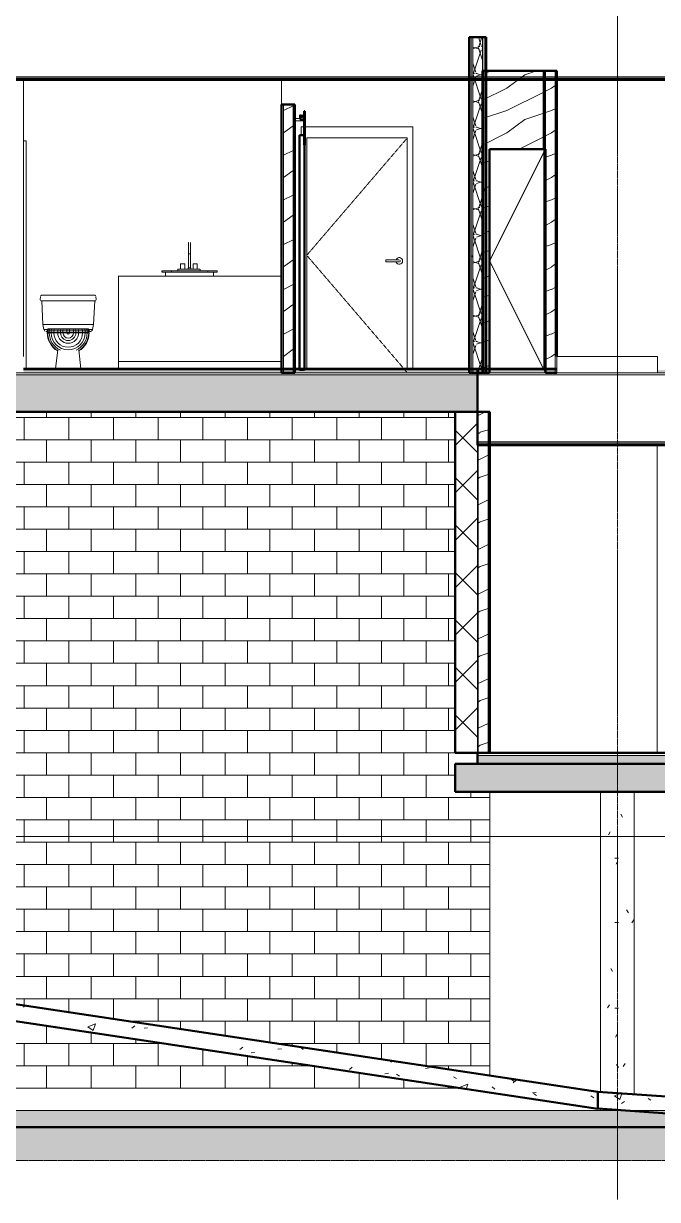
# Model space of a CAD drawing. Header units: inches. Extents: x -4169 to 1833, y -300 to 585.
# Drawn here: x -3366.9 to -3139.9, y -159.8 to 260.9 of the extents above; entities that cross this region are included whole.
import ezdxf

# ---------------------------------------------------------------- set-up
doc = ezdxf.new("R2010")
doc.units = ezdxf.units.IN
doc.header["$MEASUREMENT"] = 0
for name, pattern in [('Aligning Line 1_8_', [0.25, 0.125, -0.125]), ('Dash 1_16_', [0.125, 0.0625, -0.0625]), ('Grid Line 1_2_', [0.875, 0.5, -0.125, 0.125, -0.125])]:
    doc.linetypes.add(name, pattern=pattern)
for name, color, linetype, lineweight in [('0-1', 7, 'Continuous', 5), ('0-4', 7, 'Continuous', 9), ('0-6', 10, 'Continuous', 13), ('A-DOOR-1', 10, 'Continuous', 13), ('A-DOOR-2', 250, 'Continuous', 50), ('A-DOOR-3', 7, 'Continuous', 9), ('A-DOOR-4', 7, 'Dash 1_16_', 9), ('A-DOOR-FRAM-1', 7, 'Continuous', 9), ('A-FLOR-2', 192, 'Continuous', 50), ('A-FLOR-LEVL-1', 51, 'Grid Line 1_2_', 9), ('A-FLOR-MCUT', 51, 'Continuous', 13), ('A-FLOR-PATT-1', 8, 'Continuous', 9), ('A-WALL-1', 250, 'Continuous', 50), ('A-WALL-2', 10, 'Continuous', 13), ('A-WALL-PATT-1', 7, 'Continuous', 9), ('A-WALL-PATT-2', 253, 'Continuous', 9), ('A-WALL-PATT-3', 55, 'Continuous', 9), ('A-WALL-PATT-4', 252, 'Continuous', 9), ('C-BLDG-PADS-1', 253, 'Continuous', 9), ('C-BLDG-PADS-2', 10, 'Continuous', 13), ('C-TOPO', 7, 'Continuous', 9), ('C-TOPO-1', 250, 'Continuous', 50), ('G-ANNO-SYMB', 111, 'Aligning Line 1_8_', 9), ('G-ANNO-SYMB-2', 147, 'Aligning Line 1_8_', 9), ('I-WALL-1', 250, 'Continuous', 50), ('I-WALL-2', 10, 'Continuous', 13), ('P-SANR-FIXT-1', 7, 'Continuous', 9), ('Q-CASE-1', 7, 'Continuous', 9), ('S-COLS', 52, 'Continuous', 9), ('S-GRID-1', 1, 'Grid Line 1_2_', 9)]:
    doc.layers.add(name, color=color, linetype=linetype, lineweight=lineweight)
pattern_1 = [(216.87, (-3763.257, 162.627), (47.980943, 31.987086), [7.997, -71.971]), (206.565, (-3753.661, 157.829), (-15.99371, -15.99413), [17.881, -17.881]), (198.435, (-3753.661, 149.832), (-31.98674, -15.99388), [10.115, -40.461])]
pattern_2 = [(0, (-3769.654, 146.633), (30.72, 7.68), [1.267, -21.773, 1.267, -21.773, -122.88]), (0, (-3769.654, 146.633), (30.72, 7.68), [-46.08, 1.267, -44.813, 1.267, -21.773, -53.76]), (0, (-3769.654, 146.633), (30.72, 7.68), [-115.2, 1.267, -14.093, 1.267, -37.133]), (120, (-3758.134, 150.473), (-22.011075, 22.7643), [1.267, -21.773, 1.267, -21.773, -122.88]), (120, (-3758.134, 150.473), (-22.011075, 22.7643), [-46.08, 1.267, -44.813, 1.267, -21.773, -53.76]), (120, (-3758.134, 150.473), (-22.011075, 22.7643), [-115.2, 1.267, -14.093, 1.267, -37.133]), (240, (-3754.294, 165.833), (-8.708925, -30.4443), [1.267, -21.773, 1.267, -21.773, -122.88]), (240, (-3754.294, 165.833), (-8.708925, -30.4443), [-46.08, 1.267, -44.813, 1.267, -21.773, -53.76]), (240, (-3754.294, 165.833), (-8.708925, -30.4443), [-115.2, 1.267, -14.093, 1.267, -37.133])]
pattern_3 = [(50, (-3769.654, 146.633), (27.5427, -2.40992), [2.88, -31.68]), (355, (-3769.654, 146.633), (-5.32784, 28.88427), [2.304, -25.344]), (100.451, (-3767.36, 146.432), (22.2153, 26.47393), [2.448, -26.924]), (46.184, (-3769.654, 154.313), (40.9819, -6.3564), [4.32, -47.52]), (96.636, (-3766.24, 153.784), (35.89075, 37.4062), [3.671, -40.386]), (351.184, (-3769.654, 154.313), (35.891, 37.4062), [3.456, -38.016]), (21, (-3765.814, 152.393), (22.92104, -15.46073), [2.88, -31.68]), (326, (-3765.814, 152.393), (9.34353, 27.84574), [2.304, -25.344]), (71.451, (-3763.904, 151.105), (32.26477, 12.38442), [2.448, -26.924]), (37.5, (-3769.654, 146.633), (0.466855, 12.782707), [1.267, -23.77, 1.267, -24.461, -25.44]), (37.5, (-3769.654, 146.633), (0.466855, 12.782707), [-50.765, 1.267, -24.173]), (7.5, (-3769.654, 146.633), (10.10159, 15.14509), [1.267, -13.402, 1.267, -23.194, -9.696]), (7.5, (-3769.654, 146.633), (10.10159, 15.14509), [-39.13, 1.267, -8.429]), (327.5, (-3778.217, 146.633), (20.49916, -0.86578), [1.267, -8.333, 1.267, -28.685, -39.744]), (327.5, (-3778.217, 146.633), (20.49916, -0.86578), [-39.552, 1.267, -38.477]), (317.5, (-3782.057, 146.633), (22.39478, 3.84429), [1.267, -11.213, 1.267, -18.624, -28.224]), (317.5, (-3782.057, 146.633), (22.39478, 3.84429), [-32.371, 1.267, -26.957])]

# ---------------------------------------------------------------- blocks, each defined once
blk = doc.blocks.new('CTR - 2nd Phase_rvt-1-BUILDING SECTION - NORTH_SOUTH THRU PARKING RAMP - LOOKING WEST')
at = {"layer": 'A-FLOR-LEVL-1'}
for p, q in [((-4168.71, 136), (-1814.21, 136)), ((-4168.71, 0), (-1814.21, 0)), ((-4168.71, -30), (-1814.21, -30)), ((-4168.71, -128), (-1814.21, -128))]:
    blk.add_line(p, q, dxfattribs=at)
blk = doc.blocks.new('Shower Base-3D - 36_ x 36_-V12-BUILDING SECTION - NORTH_SOUTH THRU PARKING RAMP - LOOKING WEST')
at = {"layer": 'P-SANR-FIXT-1'}
for p, q in [((-3175.95, 273.75), (-3139.95, 273.75)), ((-3175.95, 268), (-3175.95, 273.75)), ((-3139.95, 268), (-3139.95, 273.75)), ((-3139.95, 268), (-3175.95, 268))]:
    blk.add_line(p, q, dxfattribs=at)
blk = doc.blocks.new('Single-Flush - CLOSET-V13-BUILDING SECTION - NORTH_SOUTH THRU PARKING RAMP - LOOKING WEST')
at = {"layer": 'A-DOOR-4'}
for p in [(-3180.07, 348), (-3180.07, 268)]:
    blk.add_line(p, (-3200.07, 308), dxfattribs=at)
blk = doc.blocks.new('M_Sink Vanity-Square - 500 x 440mm-1352614-BUILDING SECTION - NORTH_SOUTH THRU PARKING RAMP - LOOKING WEST')
at = {"layer": 'P-SANR-FIXT-1'}
for p, q in [((-2814.07, 46.39), (-2814.07, 46.4)), ((-2813.32, 46.41), (-2813.32, 46.39)), ((-2814.07, 45.19), (-2814.07, 37.5)), ((-2814.07, 43.87), (-2814.07, 42.5)), ((-2813.69, 42.5), (-2814.06, 42.5)), ((-2813.33, 42.5), (-2813.69, 42.5)), ((-2813.32, 37.5), (-2813.32, 45.19)), ((-2813.32, 42.5), (-2813.32, 43.87)), ((-2816.94, 39), (-2816.94, 36.99)), ((-2816.94, 39), (-2815.44, 39)), ((-2815.44, 36.99), (-2815.44, 39)), ((-2812.44, 39), (-2812.44, 36.99)), ((-2812.44, 39), (-2810.94, 39)), ((-2810.94, 36.99), (-2810.94, 39)), ((-2823.57, 36.5), (-2823.57, 36)), ((-2823.54, 36.5), (-2820.21, 36.5)), ((-2823.54, 36), (-2823.54, 36.5)), ((-2820.21, 36), (-2823.54, 36)), ((-2822.29, 36), (-2822.29, 34.5)), ((-2820.21, 36.5), (-2807.17, 36.5)), ((-2820.21, 36.5), (-2820.21, 36)), ((-2807.17, 36), (-2820.21, 36)), ((-2817.94, 36.99), (-2817.94, 36.5)), ((-2817.92, 36.99), (-2817.19, 36.99)), ((-2817.19, 36.99), (-2816.19, 36.99)), ((-2816.19, 36.99), (-2811.69, 36.99)), ((-2814.19, 37.5), (-2814.19, 36.99)), ((-2814.19, 37.5), (-2813.19, 37.5)), ((-2813.19, 36.99), (-2813.19, 37.5)), ((-2811.69, 36.99), (-2810.69, 36.99)), ((-2810.69, 36.99), (-2809.96, 36.99)), ((-2809.94, 36.5), (-2809.94, 36.99)), ((-2807.17, 36.5), (-2803.85, 36.5)), ((-2807.17, 36), (-2807.17, 36.5)), ((-2803.85, 36), (-2807.17, 36)), ((-2805.1, 34.5), (-2805.1, 36)), ((-2803.85, 36), (-2803.85, 36.5)), ((-2803.82, 36), (-2803.82, 36.5))]:
    blk.add_line(p, q, dxfattribs=at)
at = {"layer": 'P-SANR-FIXT-1', "flags": 128}
for points in [[(-2814.07, 46.37), (-2814.07, 46.37), (-2814.07, 46.37), (-2814.07, 46.36), (-2814.07, 46.34), (-2814.07, 46.33), (-2814.07, 46.3), (-2814.07, 46.28), (-2814.07, 46.25), (-2814.07, 46.21), (-2814.07, 46.18), (-2814.07, 46.14), (-2814.07, 46.09), (-2814.07, 46.04), (-2814.07, 45.99), (-2814.07, 45.94), (-2814.07, 45.88), (-2814.07, 45.82), (-2814.07, 45.75), (-2814.07, 45.69), (-2814.07, 45.62), (-2814.07, 45.54), (-2814.07, 45.47), (-2814.07, 45.39), (-2814.07, 45.31), (-2814.07, 45.23), (-2814.07, 45.14), (-2814.07, 45.05), (-2814.07, 44.96), (-2814.07, 44.87), (-2814.07, 44.78), (-2814.07, 44.69), (-2814.07, 44.59), (-2814.07, 44.5), (-2814.07, 44.4), (-2814.07, 44.3), (-2814.07, 44.2), (-2814.07, 44.1), (-2814.07, 44), (-2814.07, 43.9), (-2814.07, 43.87)], [(-2814.06, 46.43), (-2814.06, 46.45), (-2814.06, 46.46), (-2814.05, 46.48), (-2814.05, 46.49), (-2814.04, 46.51), (-2814.04, 46.52), (-2814.03, 46.53), (-2814.03, 46.55), (-2814.02, 46.56), (-2814.01, 46.57)], [(-2813.38, 46.58), (-2813.37, 46.56), (-2813.36, 46.55), (-2813.36, 46.54), (-2813.35, 46.52), (-2813.34, 46.51), (-2813.34, 46.5), (-2813.33, 46.48), (-2813.33, 46.47), (-2813.33, 46.45), (-2813.32, 46.44), (-2813.32, 46.42)], [(-2813.32, 43.87), (-2813.32, 43.97), (-2813.32, 44.07), (-2813.32, 44.17), (-2813.32, 44.27), (-2813.32, 44.37), (-2813.32, 44.47), (-2813.32, 44.57), (-2813.32, 44.66), (-2813.32, 44.76), (-2813.32, 44.85), (-2813.32, 44.94), (-2813.32, 45.03), (-2813.32, 45.12), (-2813.32, 45.2), (-2813.32, 45.29), (-2813.32, 45.37), (-2813.32, 45.45), (-2813.32, 45.52), (-2813.32, 45.6), (-2813.32, 45.67), (-2813.32, 45.74), (-2813.32, 45.8), (-2813.32, 45.86), (-2813.32, 45.92), (-2813.32, 45.98), (-2813.32, 46.03), (-2813.32, 46.08), (-2813.32, 46.13), (-2813.32, 46.17), (-2813.32, 46.21), (-2813.32, 46.24), (-2813.32, 46.27), (-2813.32, 46.3), (-2813.32, 46.32), (-2813.32, 46.34), (-2813.32, 46.35), (-2813.32, 46.36), (-2813.32, 46.37), (-2813.32, 46.37), (-2813.32, 46.37)], [(-2814.07, 45.19), (-2814.07, 45.23), (-2814.07, 45.28), (-2814.07, 45.33), (-2814.07, 45.38), (-2814.07, 45.42), (-2814.07, 45.47), (-2814.07, 45.52), (-2814.07, 45.56), (-2814.07, 45.61), (-2814.07, 45.65), (-2814.07, 45.69), (-2814.07, 45.74), (-2814.07, 45.78), (-2814.07, 45.82), (-2814.07, 45.86), (-2814.07, 45.9), (-2814.07, 45.93), (-2814.07, 45.97), (-2814.07, 46.01), (-2814.07, 46.04), (-2814.07, 46.07), (-2814.07, 46.1), (-2814.07, 46.13), (-2814.07, 46.16)], [(-2813.32, 46.14), (-2813.32, 46.11), (-2813.32, 46.08), (-2813.32, 46.05), (-2813.32, 46.01), (-2813.32, 45.98), (-2813.32, 45.94), (-2813.32, 45.91), (-2813.32, 45.87), (-2813.32, 45.83), (-2813.32, 45.79), (-2813.32, 45.75), (-2813.32, 45.7), (-2813.32, 45.66), (-2813.32, 45.62), (-2813.32, 45.57), (-2813.32, 45.53), (-2813.32, 45.48), (-2813.32, 45.44), (-2813.32, 45.39), (-2813.32, 45.34), (-2813.32, 45.3), (-2813.32, 45.25), (-2813.32, 45.2), (-2813.32, 45.19)]]:
    blk.add_lwpolyline(points, dxfattribs=at)
blk = doc.blocks.new('Toilet-Domestic-3D - Toilet-Domestic-3D-V35-BUILDING SECTION - NORTH_SOUTH THRU PARKING RAMP - LOOKING WEST')
at = {"layer": 'P-SANR-FIXT-1'}
for p, q in [((-3360.79, 163.29), (-3360.9, 162.02)), ((-3360.42, 161.75), (-3360.04, 153.25)), ((-3359.92, 163.75), (-3359.42, 163.75)), ((-3359.92, 163.75), (-3359.42, 163.75)), ((-3358.38, 163.75), (-3357.67, 163.75)), ((-3358.38, 163.75), (-3357.67, 163.75)), ((-3344.67, 163.75), (-3357.17, 163.75)), ((-3357.17, 161.75), (-3344.67, 161.75)), ((-3344.67, 163.75), (-3342.43, 163.75)), ((-3344.67, 163.75), (-3342.43, 163.75)), ((-3341.81, 153.25), (-3341.42, 161.75)), ((-3340.95, 162.02), (-3341.06, 163.29)), ((-3360.04, 153.25), (-3359.68, 151.49)), ((-3360.04, 153.25), (-3357.17, 153.25)), ((-3359.68, 151.49), (-3358.32, 151.49)), ((-3358.17, 151.75), (-3358.42, 151.24)), ((-3358, 151.75), (-3358.25, 151.24)), ((-3358.17, 151.75), (-3358, 151.75)), ((-3358, 151.75), (-3357.47, 151.75)), ((-3357.47, 151.75), (-3357.71, 151.24)), ((-3357.47, 151.75), (-3356.75, 151.75)), ((-3357.17, 153.25), (-3344.67, 153.25)), ((-3356.75, 151.75), (-3356.98, 151.24)), ((-3356.75, 151.75), (-3355.83, 151.75)), ((-3355.83, 151.75), (-3356.05, 151.24)), ((-3355.83, 151.75), (-3354.47, 151.75)), ((-3354.47, 151.75), (-3354.66, 151.25)), ((-3354.47, 151.75), (-3353.51, 151.75)), ((-3353.51, 151.75), (-3353.66, 151.25)), ((-3353.51, 151.75), (-3352.69, 151.75)), ((-3352.69, 151.75), (-3352.8, 151.25)), ((-3352.69, 151.75), (-3351.38, 151.75)), ((-3351.38, 151.75), (-3351.42, 151.25)), ((-3351.38, 151.75), (-3350.47, 151.75)), ((-3350.47, 151.75), (-3349.16, 151.75)), ((-3350.47, 151.75), (-3350.42, 151.25)), ((-3349.16, 151.75), (-3348.34, 151.75)), ((-3349.16, 151.75), (-3349.05, 151.25)), ((-3348.34, 151.75), (-3347.38, 151.75)), ((-3348.34, 151.75), (-3348.19, 151.25)), ((-3347.38, 151.75), (-3346.01, 151.75)), ((-3347.38, 151.75), (-3347.19, 151.25)), ((-3346.01, 151.75), (-3345.1, 151.75)), ((-3346.01, 151.75), (-3345.8, 151.24)), ((-3345.1, 151.75), (-3344.37, 151.75)), ((-3345.1, 151.75), (-3344.86, 151.24)), ((-3344.67, 153.25), (-3341.81, 153.25)), ((-3344.37, 151.75), (-3343.85, 151.75)), ((-3344.37, 151.75), (-3344.14, 151.24)), ((-3343.85, 151.75), (-3343.67, 151.75)), ((-3343.85, 151.75), (-3343.6, 151.24)), ((-3343.67, 151.75), (-3343.42, 151.24)), ((-3343.53, 151.49), (-3342.17, 151.49)), ((-3342.17, 151.49), (-3341.81, 153.25)), ((-3358.42, 151.25), (-3358.25, 151.25)), ((-3358.42, 151.25), (-3358.42, 150.5)), ((-3358.25, 151.24), (-3358.42, 151.24)), ((-3358.25, 150.5), (-3358.42, 150.5)), ((-3358.42, 150.25), (-3358.25, 150.25)), ((-3358.25, 151.25), (-3357.71, 151.25)), ((-3358.25, 151.25), (-3358.25, 150.5)), ((-3357.71, 151.24), (-3358.25, 151.24)), ((-3357.71, 150.5), (-3358.25, 150.5)), ((-3358.25, 150.25), (-3357.71, 150.25)), ((-3357.71, 151.25), (-3356.98, 151.25)), ((-3356.98, 151.24), (-3357.71, 151.24)), ((-3357.71, 151.24), (-3357.71, 150.5)), ((-3356.98, 150.5), (-3357.71, 150.5)), ((-3357.71, 150.25), (-3356.98, 150.25)), ((-3356.98, 151.25), (-3356.05, 151.25)), ((-3356.98, 151.25), (-3356.98, 150.5)), ((-3356.05, 151.24), (-3356.98, 151.24)), ((-3356.05, 150.5), (-3356.98, 150.5)), ((-3356.98, 150.25), (-3356.05, 150.25)), ((-3356.05, 151.25), (-3354.66, 151.25)), ((-3354.66, 151.24), (-3356.05, 151.24)), ((-3356.05, 151.24), (-3356.05, 150.5)), ((-3354.66, 150.5), (-3356.05, 150.5)), ((-3356.05, 150.25), (-3354.66, 150.25)), ((-3354.66, 151.25), (-3353.66, 151.25)), ((-3354.66, 151.25), (-3354.66, 150.5)), ((-3353.66, 151.24), (-3354.66, 151.24)), ((-3353.66, 150.5), (-3354.66, 150.5)), ((-3354.66, 150.25), (-3353.66, 150.25)), ((-3353.66, 151.25), (-3352.8, 151.25)), ((-3353.66, 151.25), (-3353.66, 150.5)), ((-3352.8, 151.24), (-3353.66, 151.24)), ((-3352.8, 150.5), (-3353.66, 150.5)), ((-3353.66, 150.25), (-3352.8, 150.25)), ((-3352.8, 151.25), (-3351.42, 151.25)), ((-3352.8, 151.25), (-3352.8, 150.5)), ((-3351.42, 151.24), (-3352.8, 151.24)), ((-3351.42, 150.5), (-3352.8, 150.5)), ((-3352.8, 150.25), (-3351.42, 150.25)), ((-3351.42, 151.25), (-3350.42, 151.25)), ((-3350.42, 151.24), (-3351.42, 151.24)), ((-3351.42, 151.24), (-3351.42, 150.5)), ((-3350.42, 150.5), (-3351.42, 150.5)), ((-3351.42, 150.25), (-3350.92, 150.25)), ((-3350.92, 150.25), (-3350.42, 150.25)), ((-3350.42, 151.25), (-3349.05, 151.25)), ((-3350.42, 151.25), (-3350.42, 150.5)), ((-3349.05, 151.24), (-3350.42, 151.24)), ((-3349.05, 150.5), (-3350.42, 150.5)), ((-3350.42, 150.25), (-3349.05, 150.25)), ((-3349.05, 151.25), (-3348.18, 151.25)), ((-3348.18, 151.24), (-3349.05, 151.24)), ((-3349.05, 151.24), (-3349.05, 150.5)), ((-3348.18, 150.5), (-3349.05, 150.5)), ((-3349.05, 150.25), (-3348.18, 150.25)), ((-3348.18, 151.25), (-3347.19, 151.25)), ((-3348.18, 151.25), (-3348.18, 150.5)), ((-3347.18, 151.24), (-3348.18, 151.24)), ((-3347.18, 150.5), (-3348.18, 150.5)), ((-3348.18, 150.25), (-3347.18, 150.25)), ((-3347.18, 151.25), (-3345.8, 151.25)), ((-3345.8, 151.24), (-3347.18, 151.24)), ((-3347.18, 151.24), (-3347.18, 150.5)), ((-3345.8, 150.5), (-3347.18, 150.5)), ((-3347.18, 150.25), (-3345.8, 150.25)), ((-3345.8, 151.25), (-3344.86, 151.25)), ((-3344.86, 151.24), (-3345.8, 151.24)), ((-3345.8, 151.24), (-3345.8, 150.5)), ((-3344.86, 150.5), (-3345.8, 150.5)), ((-3345.8, 150.25), (-3344.86, 150.25)), ((-3344.86, 151.25), (-3344.14, 151.25)), ((-3344.86, 151.25), (-3344.86, 150.5)), ((-3344.14, 151.24), (-3344.86, 151.24)), ((-3344.14, 150.5), (-3344.86, 150.5)), ((-3344.86, 150.25), (-3344.14, 150.25)), ((-3344.14, 151.25), (-3343.6, 151.25)), ((-3344.14, 151.25), (-3344.14, 150.5)), ((-3343.6, 151.24), (-3344.14, 151.24)), ((-3343.6, 150.5), (-3344.14, 150.5)), ((-3344.14, 150.25), (-3343.6, 150.25)), ((-3343.6, 151.25), (-3343.42, 151.25)), ((-3343.42, 151.24), (-3343.6, 151.24)), ((-3343.6, 151.24), (-3343.6, 150.5)), ((-3343.42, 150.5), (-3343.6, 150.5)), ((-3343.6, 150.25), (-3343.42, 150.25)), ((-3343.42, 151.25), (-3343.42, 150.5)), ((-3354.67, 144.12), (-3355.41, 137.37)), ((-3346.44, 137.37), (-3347.17, 144.12))]:
    blk.add_line(p, q, dxfattribs=at)
at = {"layer": 'P-SANR-FIXT-1', "flags": 128}
for points in [[(-3360.65, 161.75), (-3360.65, 161.75), (-3360.64, 161.75), (-3360.63, 161.75), (-3360.61, 161.75), (-3360.58, 161.75), (-3360.55, 161.75), (-3360.52, 161.75), (-3360.47, 161.75), (-3360.43, 161.75), (-3360.38, 161.75), (-3360.32, 161.75), (-3360.26, 161.75), (-3360.19, 161.75), (-3360.12, 161.75), (-3360.04, 161.75), (-3359.96, 161.75), (-3359.88, 161.75), (-3359.79, 161.75), (-3359.69, 161.75), (-3359.6, 161.75), (-3359.49, 161.75), (-3359.39, 161.75), (-3359.28, 161.75), (-3359.17, 161.75), (-3359.05, 161.75), (-3358.93, 161.75), (-3358.81, 161.75), (-3358.69, 161.75), (-3358.56, 161.75), (-3358.43, 161.75), (-3358.3, 161.75), (-3358.17, 161.75), (-3358.04, 161.75), (-3357.9, 161.75), (-3357.76, 161.75), (-3357.63, 161.75), (-3357.49, 161.75), (-3357.35, 161.75), (-3357.21, 161.75), (-3357.17, 161.75)], [(-3357.17, 163.75), (-3357.3, 163.75), (-3357.42, 163.75), (-3357.55, 163.75), (-3357.67, 163.75), (-3357.79, 163.75), (-3357.91, 163.75), (-3358.04, 163.75), (-3358.15, 163.75), (-3358.27, 163.75), (-3358.39, 163.75), (-3358.5, 163.75), (-3358.61, 163.75), (-3358.72, 163.75), (-3358.83, 163.75), (-3358.93, 163.75), (-3359.04, 163.75), (-3359.13, 163.75), (-3359.23, 163.75), (-3359.32, 163.75), (-3359.41, 163.75), (-3359.49, 163.75), (-3359.58, 163.75), (-3359.65, 163.75), (-3359.73, 163.75), (-3359.8, 163.75), (-3359.86, 163.75), (-3359.92, 163.75), (-3359.98, 163.75), (-3360.03, 163.75), (-3360.08, 163.75), (-3360.12, 163.75), (-3360.16, 163.75), (-3360.19, 163.75), (-3360.22, 163.75), (-3360.25, 163.75), (-3360.26, 163.75), (-3360.28, 163.75), (-3360.29, 163.75), (-3360.29, 163.75), (-3360.29, 163.75)], [(-3341.56, 163.75), (-3341.56, 163.75), (-3341.57, 163.75), (-3341.58, 163.75), (-3341.6, 163.75), (-3341.62, 163.75), (-3341.65, 163.75), (-3341.68, 163.75), (-3341.72, 163.75), (-3341.76, 163.75), (-3341.8, 163.75), (-3341.85, 163.75), (-3341.91, 163.75), (-3341.97, 163.75), (-3342.03, 163.75), (-3342.1, 163.75), (-3342.17, 163.75), (-3342.25, 163.75), (-3342.33, 163.75), (-3342.41, 163.75), (-3342.5, 163.75), (-3342.59, 163.75), (-3342.69, 163.75), (-3342.79, 163.75), (-3342.89, 163.75), (-3342.99, 163.75), (-3343.1, 163.75), (-3343.2, 163.75), (-3343.32, 163.75), (-3343.43, 163.75), (-3343.54, 163.75), (-3343.66, 163.75), (-3343.78, 163.75), (-3343.9, 163.75), (-3344.02, 163.75), (-3344.14, 163.75), (-3344.27, 163.75), (-3344.39, 163.75), (-3344.52, 163.75), (-3344.64, 163.75), (-3344.67, 163.75)], [(-3344.67, 161.75), (-3344.53, 161.75), (-3344.4, 161.75), (-3344.26, 161.75), (-3344.12, 161.75), (-3343.98, 161.75), (-3343.85, 161.75), (-3343.71, 161.75), (-3343.58, 161.75), (-3343.45, 161.75), (-3343.32, 161.75), (-3343.19, 161.75), (-3343.07, 161.75), (-3342.95, 161.75), (-3342.83, 161.75), (-3342.71, 161.75), (-3342.6, 161.75), (-3342.49, 161.75), (-3342.38, 161.75), (-3342.28, 161.75), (-3342.18, 161.75), (-3342.08, 161.75), (-3341.99, 161.75), (-3341.91, 161.75), (-3341.83, 161.75), (-3341.75, 161.75), (-3341.68, 161.75), (-3341.61, 161.75), (-3341.54, 161.75), (-3341.49, 161.75), (-3341.43, 161.75), (-3341.39, 161.75), (-3341.34, 161.75), (-3341.31, 161.75), (-3341.27, 161.75), (-3341.25, 161.75), (-3341.23, 161.75), (-3341.21, 161.75), (-3341.2, 161.75), (-3341.2, 161.75), (-3341.2, 161.75)], [(-3358.71, 150.75), (-3358.71, 150.75), (-3358.71, 150.75), (-3358.7, 150.75), (-3358.69, 150.75), (-3358.68, 150.75), (-3358.67, 150.75), (-3358.65, 150.75), (-3358.63, 150.75), (-3358.61, 150.75), (-3358.59, 150.75), (-3358.56, 150.75), (-3358.54, 150.75), (-3358.51, 150.75), (-3358.48, 150.75), (-3358.44, 150.75)], [(-3343.41, 150.75), (-3343.38, 150.75), (-3343.35, 150.75), (-3343.32, 150.75), (-3343.29, 150.75), (-3343.26, 150.75), (-3343.24, 150.75), (-3343.22, 150.75), (-3343.2, 150.75), (-3343.18, 150.75), (-3343.17, 150.75), (-3343.16, 150.75), (-3343.15, 150.75), (-3343.14, 150.75), (-3343.14, 150.75), (-3343.14, 150.75), (-3343.14, 150.75)]]:
    blk.add_lwpolyline(points, dxfattribs=at)
at = {"layer": 'P-SANR-FIXT-1'}
for radius, start, end in [(7.5, 180, 239.5183), (7.33, 180, 239.6408), (6.79, 180, 245.7328), (6.06, 180, 360), (5.13, 180, 360), (3.74, 180, 360), (2.74, 180, 360), (1.87, 180, 360), (0.5, 180, 0), (6.79, 294.2672, 360), (7.33, 300.3592, 360), (7.5, 300.4817, 360)]:
    blk.add_arc((-3350.92, 150.25), radius, start, end, dxfattribs=at)
for points, knots in [([(-3360.84, 161.83), (-3360.83, 161.83), (-3360.83, 161.82), (-3360.81, 161.81), (-3360.8, 161.8), (-3360.77, 161.78), (-3360.75, 161.77), (-3360.73, 161.76), (-3360.7, 161.75), (-3360.67, 161.75), (-3360.65, 161.75)], [-0.5, -0.5, -0.5, -0.5, -0.46875, -0.4375, -0.375, -0.3125, -0.25, -0.1875, -0.125, 0, 0, 0, 0]), ([(-3360.29, 163.75), (-3360.33, 163.75), (-3360.4, 163.74), (-3360.47, 163.72), (-3360.53, 163.69), (-3360.58, 163.66), (-3360.63, 163.62), (-3360.67, 163.57), (-3360.7, 163.54), (-3360.71, 163.52)], [-1, -1, -1, -1, -0.8333333, -0.75, -0.6666667, -0.5833333, -0.5, -0.4166667, -0.3333333, -0.3333333, -0.3333333, -0.3333333]), ([(-3341.14, 163.52), (-3341.15, 163.54), (-3341.18, 163.57), (-3341.22, 163.62), (-3341.27, 163.66), (-3341.32, 163.69), (-3341.38, 163.72), (-3341.45, 163.74), (-3341.52, 163.75), (-3341.56, 163.75)], [0.3333333, 0.3333333, 0.3333333, 0.3333333, 0.4166667, 0.5, 0.5833333, 0.6666667, 0.75, 0.8333333, 1, 1, 1, 1]), ([(-3341.2, 161.75), (-3341.18, 161.75), (-3341.15, 161.75), (-3341.12, 161.76), (-3341.1, 161.77), (-3341.07, 161.78), (-3341.05, 161.8), (-3341.03, 161.81), (-3341.02, 161.82), (-3341.02, 161.83), (-3341.01, 161.83)], [0, 0, 0, 0, 0.125, 0.1875, 0.25, 0.3125, 0.375, 0.4375, 0.46875, 0.5, 0.5, 0.5, 0.5]), ([(-3343.14, 150.75), (-3343.06, 150.75), (-3342.95, 150.76), (-3342.81, 150.8), (-3342.71, 150.84), (-3342.62, 150.89), (-3342.53, 150.96), (-3342.44, 151.03), (-3342.37, 151.11), (-3342.31, 151.19), (-3342.27, 151.25), (-3342.25, 151.28)], [0, 0, 0, 0, 0.1666667, 0.25, 0.3333333, 0.4166667, 0.5, 0.5833333, 0.6666667, 0.75, 0.8247452, 0.8247452, 0.8247452, 0.8247452])]:
    blk.add_open_spline(points, degree=3, knots=knots, dxfattribs=at)
for points in [[(-3359.48, 151.11), (-3359.45, 151.08), (-3359.41, 151.03), (-3359.35, 150.98), (-3359.32, 150.96)], [(-3358.93, 150.77), (-3358.86, 150.76), (-3358.79, 150.75), (-3358.71, 150.75)]]:
    blk.add_open_spline(points, degree=3, dxfattribs=at)
blk = doc.blocks.new('OD_CW_Base Cabinet - OD_CW_Base Cabinet-V30-BUILDING SECTION - NORTH_SOUTH THRU PARKING RAMP - LOOKING WEST')
at = {"layer": 'Q-CASE-1'}
for p, q in [((-2843.32, 140), (-2843.32, 170.5)), ((-2784.92, 170.5), (-2843.32, 170.5)), ((-2843.32, 140), (-2784.92, 140)), ((-2843.32, 137.37), (-2843.32, 140))]:
    blk.add_line(p, q, dxfattribs=at)
blk = doc.blocks.new('Interior_barn_door_18732 - Interior_barn_door_18732-V20-BUILDING SECTION - NORTH_SOUTH THRU PARKING RAMP - LOOKING WEST')
at = {"layer": 'A-DOOR-1'}
for p, q in [((-3269.77, 358.96), (-3267.81, 358.96)), ((-3266.47, 358.15), (-3269.77, 358.15)), ((-3267.22, 359.84), (-3267.22, 359.84)), ((-3267.22, 359.78), (-3267.22, 359.77)), ((-3267.16, 359.84), (-3267.16, 359.84)), ((-3267.16, 359.77), (-3267.16, 359.78)), ((-3266.59, 358.96), (-3266.47, 358.96))]:
    blk.add_line(p, q, dxfattribs=at)
at = {"layer": 'A-DOOR-2'}
for p, q in [((-3267.91, 360.31), (-3267.91, 359.31)), ((-3267.16, 359.84), (-3267.91, 360.31)), ((-3267.91, 359.31), (-3267.16, 359.77)), ((-3266.47, 360.31), (-3267.22, 359.84)), ((-3267.22, 359.84), (-3267.22, 359.77)), ((-3267.22, 359.77), (-3266.47, 359.31)), ((-3267.16, 359.77), (-3267.16, 359.84)), ((-3266.15, 361.52), (-3266.47, 361.52)), ((-3266.47, 361.52), (-3266.47, 349.52)), ((-3266.47, 359.31), (-3266.47, 360.31)), ((-3266.15, 349.52), (-3266.15, 361.52)), ((-3266.33, 353), (-3268.08, 353)), ((-3268.08, 353), (-3268.08, 269)), ((-3266.47, 349.52), (-3266.15, 349.52)), ((-3266.33, 269), (-3266.33, 353)), ((-3268.08, 269), (-3266.33, 269))]:
    blk.add_line(p, q, dxfattribs=at)
for start, end in [(90, 270), (270, 90)]:
    blk.add_arc((-3267.2, 359), 0.625, start, end, dxfattribs=at)
blk = doc.blocks.new('Single-Flush - CLOSET-V31-BUILDING SECTION - NORTH_SOUTH THRU PARKING RAMP - LOOKING WEST')
at = {"layer": 'A-DOOR-FRAM-1'}
for p, q in [((-2877.32, 219), (-2876.32, 219)), ((-2876.32, 219), (-2876.32, 137.37))]:
    blk.add_line(p, q, dxfattribs=at)
blk = doc.blocks.new('CTR - 1st Phase - Unit Layouts_rvt-1-BUILDING SECTION - NORTH_SOUTH THRU PARKING RAMP - LOOKING WEST')
at = {"layer": 'A-WALL-PATT-1'}
h = blk.add_hatch(dxfattribs=at)
h.set_pattern_fill('FP_1', color=256, style=0, pattern_type=2)
h.set_pattern_definition(pattern_2)
h.paths.add_polyline_path([(-3273.9, 136), (-3273.9, 232), (-3274.52, 232), (-3274.52, 136)], flags=0)
h = blk.add_hatch(dxfattribs=at)
h.set_pattern_fill('FP_1', color=256, style=0, pattern_type=2)
h.set_pattern_definition(pattern_2)
h.paths.add_polyline_path([(-3269.77, 136), (-3269.77, 232), (-3270.4, 232), (-3270.4, 136)], flags=0)
at = {"layer": 'A-WALL-PATT-2'}
h = blk.add_hatch(dxfattribs=at)
h.set_pattern_fill('FP_3', color=256, style=0, pattern_type=2)
h.set_pattern_definition(pattern_1)
h.paths.add_polyline_path([(-3200.07, 136), (-3200.07, 216), (-3180.7, 216), (-3180.7, 244), (-3202.57, 244), (-3202.57, 136)], flags=0)
h = blk.add_hatch(dxfattribs=at)
h.set_pattern_fill('FP_3', color=256, style=0, pattern_type=2)
h.set_pattern_definition(pattern_1)
h.paths.add_polyline_path([(-3176.57, 136), (-3176.57, 244), (-3180.07, 244), (-3180.07, 136)], flags=0)
h = blk.add_hatch(dxfattribs=at)
h.set_pattern_fill('FP_3', color=256, style=0, pattern_type=2)
h.set_pattern_definition(pattern_1)
h.paths.add_polyline_path([(-3270.4, 136), (-3270.4, 232), (-3273.9, 232), (-3273.9, 136)], flags=0)
at = {"layer": 'A-WALL-1'}
for p, q in [((-3180.7, 244), (-3202.57, 244)), ((-3202.57, 244), (-3202.57, 136)), ((-3180.7, 244), (-3180.7, 216)), ((-3175.95, 244), (-3180.7, 244)), ((-3180.7, 216), (-3180.7, 244)), ((-3175.95, 141.75), (-3175.95, 244)), ((-3274.52, 232), (-3274.52, 136)), ((-3269.77, 232), (-3274.52, 232)), ((-3269.77, 136), (-3269.77, 232)), ((-3200.07, 136), (-3200.07, 216)), ((-3200.07, 216), (-3180.7, 216)), ((-3180.7, 216), (-3180.07, 216)), ((-3180.07, 216), (-3180.07, 136)), ((-3274.52, 136), (-3269.77, 136)), ((-3202.57, 136), (-3200.07, 136)), ((-3180.07, 136), (-3175.95, 136))]:
    blk.add_line(p, q, dxfattribs=at)
at = {"layer": 'A-WALL-2'}
for p, q in [((-3366.92, 141.75), (-3366.92, 240.75)), ((-3180.07, 216), (-3180.07, 244)), ((-3176.57, 136), (-3176.57, 244)), ((-3273.9, 136), (-3273.9, 232)), ((-3270.4, 136), (-3270.4, 232)), ((-3180.7, 137.37), (-3180.7, 216))]:
    blk.add_line(p, q, dxfattribs=at)
at = {"layer": '0-4'}
for name, p in [('Interior_barn_door_18732 - Interior_barn_door_18732-V20-BUILDING SECTION - NORTH_SOUTH THRU PARKING RAMP - LOOKING WEST', (0, -132)), ('Single-Flush - CLOSET-V31-BUILDING SECTION - NORTH_SOUTH THRU PARKING RAMP - LOOKING WEST', (-489.6, 0)), ('Single-Flush - CLOSET-V13-BUILDING SECTION - NORTH_SOUTH THRU PARKING RAMP - LOOKING WEST', (0, -132)), ('M_Sink Vanity-Square - 500 x 440mm-1352614-BUILDING SECTION - NORTH_SOUTH THRU PARKING RAMP - LOOKING WEST', (-493.78, 136)), ('OD_CW_Base Cabinet - OD_CW_Base Cabinet-V30-BUILDING SECTION - NORTH_SOUTH THRU PARKING RAMP - LOOKING WEST', (-489.6, 0)), ('Toilet-Domestic-3D - Toilet-Domestic-3D-V35-BUILDING SECTION - NORTH_SOUTH THRU PARKING RAMP - LOOKING WEST', (0, 0)), ('Shower Base-3D - 36_ x 36_-V12-BUILDING SECTION - NORTH_SOUTH THRU PARKING RAMP - LOOKING WEST', (0, -132))]:
    blk.add_blockref(name, p, dxfattribs=at)
blk = doc.blocks.new('CTR  - Topography_rvt-1-BUILDING SECTION - NORTH_SOUTH THRU PARKING RAMP - LOOKING WEST')
at = {"layer": 'C-BLDG-PADS-1'}
h = blk.add_hatch(dxfattribs=at)
h.set_pattern_fill('FP_2', color=256, style=0, pattern_type=2)
h.set_pattern_definition(pattern_3)
h.paths.add_polyline_path([(-1978.48, -134), (-1938.32, -134), (-1938.32, -128), (-3824.32, -128), (-3824.32, -134), (-2046.02, -134)], flags=0)
at = {"layer": 'C-TOPO'}
h = blk.add_hatch(dxfattribs=at)
h.set_pattern_fill('FP_11', color=256, style=0, pattern_type=2)
h.set_pattern_definition([(0, (-3769.654, 146.633), (24, 24), [24, -24]), (0, (-3769.654, 155.633), (24, 24), [24, -24]), (0, (-3769.654, 164.633), (24, 24), [24, -24]), (90, (-3766.654, 167.633), (-24, 24), [24, -24]), (90, (-3757.654, 167.633), (-24, 24), [24, -24]), (90, (-3748.654, 167.633), (-24, 24), [24, -24])])
h.paths.add_polyline_path([(-1959.73, -145.93), (-1938.32, -145.93), (-1938.32, -134.01), (-3812.32, -134.01), (-3812.32, -145.93), (-1978.48, -145.93)], flags=0)
at = {"layer": 'A-FLOR-LEVL-1'}
for p, q in [((-4168.71, 0), (-1814.21, 0)), ((-4168.71, -128), (-1814.21, -128))]:
    blk.add_line(p, q, dxfattribs=at)
at = {"layer": 'C-BLDG-PADS-2'}
for p, q in [((-1938.32, -128), (-3824.32, -128)), ((-3824.32, -134), (-1938.32, -134))]:
    blk.add_line(p, q, dxfattribs=at)
at = {"layer": 'C-TOPO'}
blk.add_line((-3065.44, -134.01), (-3812.32, -134.01), dxfattribs=at)
at = {"layer": 'C-TOPO-1'}
blk.add_line((-3812.32, -134.01), (-3065.44, -134.01), dxfattribs=at)
at = {"layer": 'G-ANNO-SYMB-2'}
blk.add_line((-1910.95, 0), (-4072.05, 0), dxfattribs=at)
blk = doc.blocks.new('HOLLOW METAL - UNIT DOOR-1956233-BUILDING SECTION - NORTH_SOUTH THRU PARKING RAMP - LOOKING WEST')
at = {"layer": 'A-DOOR-3'}
for p, q in [((-3229.52, 220), (-3265.52, 220)), ((-3265.52, 220), (-3265.52, 137.37)), ((-3229.52, 137.37), (-3229.52, 220)), ((-3233.07, 176.39), (-3237.2, 176.39)), ((-3237.2, 176), (-3237.2, 176.39)), ((-3237.2, 175.61), (-3237.2, 176)), ((-3237.2, 175.61), (-3233.07, 175.61))]:
    blk.add_line(p, q, dxfattribs=at)
at = {"layer": 'A-DOOR-3', "flags": 128}
for points in [[(-3232.48, 176.39), (-3232.48, 176.39), (-3232.48, 176.39), (-3232.48, 176.39), (-3232.48, 176.39), (-3232.49, 176.39), (-3232.49, 176.39), (-3232.5, 176.39), (-3232.51, 176.39), (-3232.51, 176.39), (-3232.52, 176.39), (-3232.53, 176.39), (-3232.54, 176.39), (-3232.55, 176.39), (-3232.57, 176.39), (-3232.58, 176.39), (-3232.59, 176.39), (-3232.61, 176.39), (-3232.62, 176.39), (-3232.64, 176.39), (-3232.66, 176.39), (-3232.67, 176.39), (-3232.69, 176.39), (-3232.71, 176.39), (-3232.73, 176.39), (-3232.75, 176.39), (-3232.77, 176.39), (-3232.79, 176.39), (-3232.81, 176.39), (-3232.83, 176.39), (-3232.85, 176.39), (-3232.88, 176.39), (-3232.9, 176.39), (-3232.92, 176.39), (-3232.94, 176.39), (-3232.97, 176.39), (-3232.99, 176.39), (-3233.01, 176.39), (-3233.04, 176.39), (-3233.06, 176.39), (-3233.07, 176.39)], [(-3233.07, 175.61), (-3233.04, 175.61), (-3233.02, 175.61), (-3233, 175.61), (-3232.97, 175.61), (-3232.95, 175.61), (-3232.93, 175.61), (-3232.9, 175.61), (-3232.88, 175.61), (-3232.86, 175.61), (-3232.84, 175.61), (-3232.82, 175.61), (-3232.79, 175.61), (-3232.77, 175.61), (-3232.75, 175.61), (-3232.73, 175.61), (-3232.71, 175.61), (-3232.7, 175.61), (-3232.68, 175.61), (-3232.66, 175.61), (-3232.64, 175.61), (-3232.63, 175.61), (-3232.61, 175.61), (-3232.6, 175.61), (-3232.58, 175.61), (-3232.57, 175.61), (-3232.56, 175.61), (-3232.55, 175.61), (-3232.54, 175.61), (-3232.53, 175.61), (-3232.52, 175.61), (-3232.51, 175.61), (-3232.5, 175.61), (-3232.5, 175.61), (-3232.49, 175.61), (-3232.49, 175.61), (-3232.48, 175.61), (-3232.48, 175.61), (-3232.48, 175.61), (-3232.48, 175.61)]]:
    blk.add_lwpolyline(points, dxfattribs=at)
at = {"layer": 'A-DOOR-3'}
for centre, radius, start, end in [((-3232.38, 176), 1.18, 0, 160.3657), ((-3232.38, 176), 1.18, 199.5633, 0), ((-3232.48, 176), 0.394, 75, 90), ((-3232.48, 176), 0.394, 270, 285), ((-3232.48, 176), 0.394, 0, 30), ((-3232.48, 176), 0.394, 330, 0)]:
    blk.add_arc(centre, radius, start, end, dxfattribs=at)
at = {"layer": 'A-DOOR-4'}
for p, q in [((-3229.52, 220), (-3265.52, 178)), ((-3265.52, 178), (-3229.52, 136))]:
    blk.add_line(p, q, dxfattribs=at)
at = {"layer": 'A-DOOR-FRAM-1'}
for p, q in [((-3267.52, 224), (-3267.52, 221)), ((-3266.47, 224), (-3267.52, 224)), ((-3227.52, 224), (-3266.15, 224)), ((-3227.52, 137.37), (-3227.52, 224)), ((-3265.52, 220), (-3265.52, 137.37)), ((-3265.52, 220), (-3229.52, 220)), ((-3229.52, 220), (-3229.52, 137.37))]:
    blk.add_line(p, q, dxfattribs=at)
blk = doc.blocks.new('CTR - 1st Phase - Common Walls_rvt-1-BUILDING SECTION - NORTH_SOUTH THRU PARKING RAMP - LOOKING WEST')
at = {"layer": 'A-WALL-PATT-1'}
h = blk.add_hatch(dxfattribs=at)
h.set_pattern_fill('FP_1', color=256, style=0, pattern_type=2)
h.set_pattern_definition(pattern_2)
h.paths.add_polyline_path([(-3207.32, 136), (-3206.7, 136), (-3206.7, 256), (-3207.32, 256), (-3207.32, 148.48)], flags=0)
h = blk.add_hatch(dxfattribs=at)
h.set_pattern_fill('FP_1', color=256, style=0, pattern_type=2)
h.set_pattern_definition(pattern_2)
h.paths.add_polyline_path([(-3206.7, 136), (-3206.07, 136), (-3206.07, 256), (-3206.7, 256), (-3206.7, 148.48)], flags=0)
h = blk.add_hatch(dxfattribs=at)
h.set_pattern_fill('FP_1', color=256, style=0, pattern_type=2)
h.set_pattern_definition(pattern_2)
h.paths.add_polyline_path([(-3202.57, 136), (-3201.95, 136), (-3201.95, 256), (-3202.57, 256), (-3202.57, 148.48)], flags=0)
h = blk.add_hatch(dxfattribs=at)
h.set_pattern_fill('FP_1', color=256, style=0, pattern_type=2)
h.set_pattern_definition(pattern_2)
h.paths.add_polyline_path([(-3201.95, 136), (-3201.32, 136), (-3201.32, 256), (-3201.95, 256), (-3201.95, 148.48)], flags=0)
h = blk.add_hatch(dxfattribs=at)
h.set_pattern_fill('FP_1', color=256, style=0, pattern_type=2)
h.set_pattern_definition(pattern_2)
h.paths.add_polyline_path([(-3200, 0), (-3200, 122), (-3200.62, 122), (-3200.62, 0)], flags=0)
at = {"layer": 'A-WALL-PATT-2'}
h = blk.add_hatch(dxfattribs=at)
h.set_pattern_fill('FP_13', color=256, style=0, pattern_type=2)
h.set_pattern_definition([(161.57, (-3769.174, 147.113), (-3.8399538, -1.54e-05), [0, -27.322, 3.034, 0]), (18.43, (-3770.134, 147.113), (-3.8399538, 1.54e-05), [0, -27.322, 3.034, 0]), (108.43, (-3769.174, 147.113), (1.919622, -9.6005246), [9.106, -21.25]), (71.57, (-3770.134, 147.113), (1.919622, 9.6005246), [9.106, -21.25])])
h.paths.add_polyline_path([(-3206.07, 136), (-3202.57, 136), (-3202.57, 256), (-3206.07, 256), (-3206.07, 148.48)], flags=0)
h = blk.add_hatch(dxfattribs=at)
h.set_pattern_fill('FP_3', color=256, style=0, pattern_type=2)
h.set_pattern_definition(pattern_1)
h.paths.add_polyline_path([(-3200.62, 0), (-3200.62, 122), (-3204.12, 122), (-3204.12, 0)], flags=0)
at = {"layer": 'A-WALL-PATT-3'}
h = blk.add_hatch(dxfattribs=at)
h.set_pattern_fill('FP_12', color=256, style=0, pattern_type=2)
h.set_pattern_definition([(0, (-3750.724, 0), (0, 8), []), (90, (-3750.724, 0), (-8, 8), [8, -8])])
h.paths.add_polyline_path([(-3744.54, -120), (-3655.77, -120), (-3655.77, -53.15), (-3724.72, -42.8), (-3724.72, -42.75), (-3744.54, -41.36), (-3744.54, -103.87)], flags=0)
h.paths.add_polyline_path([(-3650.9, -120), (-3210.28, -120), (-3650.9, -53.88), (-3650.9, -61.81)], flags=0)
h.paths.add_polyline_path([(-3200, -115.48), (-3200, -14), (-3212.37, -14), (-3212.37, -4), (-3204.37, -4), (-3204.37, 0), (-3212.37, 0), (-3212.37, 122), (-3744.54, 122), (-3744.54, 75.25), (-3710.16, 75.25), (-3710.16, 73.25), (-3744.54, 73.25), (-3744.54, -35.35), (-3724.72, -36.73), (-3261.64, -106.23)], flags=0)
at = {"layer": 'A-WALL-PATT-4'}
h = blk.add_hatch(dxfattribs=at)
h.set_pattern_fill('FP_10', color=256, style=0, pattern_type=2)
h.set_pattern_definition([(45, (-3769.654, 146.633), (-8.48528, 8.48528), []), (135, (-3769.654, 146.633), (-8.48528, -8.48528), [])])
h.paths.add_polyline_path([(-3204.37, 0), (-3204.37, 122), (-3212.37, 122), (-3212.37, 0)], flags=0)
at = {"layer": 'A-FLOR-LEVL-1'}
for p, q in [((-4168.71, 136), (-1814.21, 136)), ((-4168.71, 0), (-1814.21, 0)), ((-4168.71, -30), (-1814.21, -30)), ((-4168.71, -128), (-1814.21, -128))]:
    blk.add_line(p, q, dxfattribs=at)
at = {"layer": 'A-WALL-1'}
for p, q in [((-3200, 122), (-3212.37, 122)), ((-3212.37, 122), (-3212.37, 0)), ((-3200, 0), (-3200, 122)), ((-3212.37, 0), (-3200, 0))]:
    blk.add_line(p, q, dxfattribs=at)
at = {"layer": 'A-WALL-2'}
for p, q in [((-3206.7, 256), (-3206.7, 136)), ((-3206.07, 256), (-3206.07, 136)), ((-3202.57, 256), (-3202.57, 136)), ((-3201.95, 256), (-3201.95, 136)), ((-3204.37, 122), (-3204.37, 0)), ((-3204.12, 122), (-3204.12, 0)), ((-3200.62, 122), (-3200.62, 0)), ((-3200, -115.48), (-3200, -14)), ((-3650.9, -120), (-3210.28, -120))]:
    blk.add_line(p, q, dxfattribs=at)
at = {"layer": 'G-ANNO-SYMB-2'}
blk.add_line((-1910.95, 0), (-4072.05, 0), dxfattribs=at)
at = {"layer": 'I-WALL-1'}
for p, q in [((-3207.32, 256), (-3207.32, 136)), ((-3201.32, 256), (-3207.32, 256)), ((-3201.32, 136), (-3201.32, 256)), ((-3207.32, 136), (-3201.32, 136))]:
    blk.add_line(p, q, dxfattribs=at)
at = {"layer": 'I-WALL-2'}
for p, q in [((-3274.52, 232), (-3274.52, 240.75)), ((-3267.52, 221), (-3267.52, 224)), ((-3267.52, 224), (-3266.47, 224)), ((-3266.15, 224), (-3227.52, 224)), ((-3227.52, 224), (-3227.52, 137.37)), ((-3140.12, 0), (-3140.12, 110.12))]:
    blk.add_line(p, q, dxfattribs=at)
at = {"layer": '0-6'}
blk.add_blockref('HOLLOW METAL - UNIT DOOR-1956233-BUILDING SECTION - NORTH_SOUTH THRU PARKING RAMP - LOOKING WEST', (0, 0), dxfattribs=at)
blk = doc.blocks.new('Concrete-Rectangular-Column - ONE-V1-BUILDING SECTION - NORTH_SOUTH THRU PARKING RAMP - LOOKING WEST')
at = {"layer": 'S-COLS'}
h = blk.add_hatch(dxfattribs=at)
h.set_pattern_fill('FP_1', color=256, style=0, pattern_type=2)
h.set_pattern_definition(pattern_2)
h.paths.add_polyline_path([(-3151.26, -128), (-3160.32, -127.37), (-3160.32, -128)], flags=0)
h.paths.add_polyline_path([(-3148.32, -122.19), (-3148.32, -14), (-3160.32, -14), (-3160.32, -121.35)], flags=0)
for p, q in [((-3160.32, -14), (-3160.32, -121.35)), ((-3148.32, -14), (-3148.32, -122.19)), ((-3160.32, -127.37), (-3160.32, -128))]:
    blk.add_line(p, q, dxfattribs=at)

msp = doc.modelspace()

# ---------------------------------------------------------------- hatches: boundary and pattern name
at = {"layer": 'A-FLOR-PATT-1'}
h = msp.add_hatch(dxfattribs=at)
h.set_pattern_fill('FP_1', color=256, style=0, pattern_type=2)
h.set_pattern_definition(pattern_2)
h.paths.add_polyline_path([(-2070.6737, 240.75), (-2070.6737, 241.375), (-3852.4737, 241.375), (-3852.4737, 240.75), (-2079.7841, 240.75)], flags=0)
h = msp.add_hatch(dxfattribs=at)
h.set_pattern_fill('FP_2', color=256, style=0, pattern_type=2)
h.set_pattern_definition(pattern_3)
h.paths.add_polyline_path([(-3261.6379, 136), (-3204.3737, 136), (-3204.3737, 137), (-3366.9237, 137), (-3366.9237, 136), (-3329.1724, 136)], flags=0)
h.paths.add_polyline_path([(-3857.9737, 136), (-3650.7411, 136), (-3650.7411, 137), (-3857.9737, 137)], flags=0)
h.paths.add_polyline_path([(-3402.9237, 136), (-3402.9237, 137), (-3487.6727, 137), (-3487.5636, 136), (-3464.2414, 136)], flags=0)
h.paths.add_polyline_path([(-3648.7411, 136), (-3596.7411, 136), (-3596.7411, 137), (-3648.7411, 137)], flags=0)
h.paths.add_polyline_path([(-3509.5863, 136), (-3509.4772, 137), (-3594.7411, 137), (-3594.7411, 136), (-3514.8923, 136)], flags=0)
h = msp.add_hatch(dxfattribs=at)
h.set_pattern_fill('FP_2', color=256, style=0, pattern_type=2)
h.set_pattern_definition(pattern_3)
h.paths.add_polyline_path([(-3261.6379, 122), (-3204.3737, 122), (-3204.3737, 135.25), (-3857.9737, 135.25), (-3857.9737, 122), (-3329.1724, 122)], flags=0)
h = msp.add_hatch(dxfattribs=at)
h.set_pattern_fill('FP_2', color=256, style=0, pattern_type=2)
h.set_pattern_definition(pattern_3)
h.paths.add_polyline_path([(-2079.7841, 136), (-2070.6737, 136), (-2070.6737, 137), (-2126.8601, 137), (-2126.8601, 136), (-2113.5514, 136)], flags=0)
h.paths.add_polyline_path([(-3204.3737, 136), (-3175.9487, 136), (-3175.9487, 137), (-3204.3737, 137)], flags=0)
h.paths.add_polyline_path([(-3139.9487, 136), (-2913.3237, 136), (-2913.3237, 137), (-3139.9487, 137)], flags=0)
h.paths.add_polyline_path([(-2128.8601, 136), (-2128.8601, 137), (-2198.8601, 137), (-2198.8601, 136), (-2130.435, 136)], flags=0)
h.paths.add_polyline_path([(-2877.3237, 136), (-2552.1237, 136), (-2552.1237, 137), (-2877.3237, 137)], flags=0)
h.paths.add_polyline_path([(-2200.8601, 136), (-2200.8601, 137), (-2516.1237, 137), (-2516.1237, 136), (-2202.1904, 136)], flags=0)
h = msp.add_hatch(dxfattribs=at)
h.set_pattern_fill('FP_1', color=256, style=0, pattern_type=2)
h.set_pattern_definition(pattern_2)
h.paths.add_polyline_path([(-2484.9911, 110.125), (-2105.8237, 110.125), (-2105.8237, 110.75), (-3204.3737, 110.75), (-3204.3737, 110.125), (-2518.7584, 110.125)], flags=0)
h.paths.add_polyline_path([(-2070.6737, 110.125), (-2070.6737, 110.75), (-2098.5737, 110.75), (-2098.5737, 110.125), (-2079.7841, 110.125)], flags=0)
h = msp.add_hatch(dxfattribs=at)
h.set_pattern_fill('FP_2', color=256, style=0, pattern_type=2)
h.set_pattern_definition(pattern_3)
h.paths.add_polyline_path([(-3212.3737, -14), (-2100.3237, -14), (-2100.3237, -4), (-3212.3737, -4)], flags=0)
h = msp.add_hatch(dxfattribs=at)
h.set_pattern_fill('FP_1', color=256, style=0, pattern_type=2)
h.set_pattern_definition(pattern_2)
h.paths.add_polyline_path([(-2113.5514, -4), (-2105.8237, -4), (-2105.8237, -1), (-3204.3737, -1), (-3204.3737, -4), (-2147.3186, -4)], flags=0)
h = msp.add_hatch(dxfattribs=at)
h.set_pattern_fill('FP_2', color=256, style=0, pattern_type=2)
h.set_pattern_definition(pattern_3)
h.paths.add_polyline_path([(-3161.3161, -127.3484), (-3161.3161, -121.2813), (-3724.7237, -36.7334), (-3724.7237, -42.8006), (-3261.6379, -112.2936)], flags=0)
h = msp.add_hatch(dxfattribs=at)
h.set_pattern_fill('FP_2', color=256, style=0, pattern_type=2)
h.set_pattern_definition(pattern_3)
h.paths.add_polyline_path([(-3065.3161, -134.0147), (-3065.3161, -128), (-3161.3161, -121.2813), (-3161.3161, -127.2959), (-3126.5689, -129.7278)], flags=0)

# ---------------------------------------------------------------- linework, layer by layer
at = {"layer": 'A-FLOR-2'}
for p, q in [((-3851.8487, 240.75), (-2070.6737, 240.75)), ((-3175.9487, 137.375), (-3366.9237, 137.375)), ((-3204.3737, 110.125), (-3204.3737, 137.375)), ((-3857.9737, 122), (-3204.3737, 122)), ((-3204.3737, 110.125), (-2106.4487, 110.125)), ((-2100.3237, -4), (-3212.3737, -4)), ((-3212.3737, -4), (-3212.3737, -14)), ((-2912.0737, 0), (-3204.3737, 0)), ((-3204.3737, 0), (-3204.3737, -4)), ((-3212.3737, -14), (-2100.3237, -14)), ((-3161.3161, -121.2813), (-3724.7237, -36.7334)), ((-3724.7237, -42.8006), (-3161.3161, -127.3484)), ((-3065.3161, -128), (-3161.3161, -121.2813)), ((-3161.3161, -127.3484), (-3161.3161, -121.2813)), ((-3161.3161, -127.2959), (-3065.3161, -134.0147))]:
    msp.add_line(p, q, dxfattribs=at)
at = {"layer": 'A-FLOR-LEVL-1'}
for p, q in [((-4167.9645, 136), (-1814.099, 136)), ((-4167.9645, 0), (-1814.099, 0)), ((-4167.9645, -30), (-1814.099, -30)), ((-4167.9645, -128), (-1814.099, -128))]:
    msp.add_line(p, q, dxfattribs=at)
at = {"layer": 'A-FLOR-MCUT'}
for p, q in [((-2070.6737, 241.875), (-3852.4737, 241.875)), ((-2070.6737, 241.375), (-3852.4737, 241.375)), ((-2070.6737, 135.25), (-3857.9737, 135.25)), ((-3175.9487, 137.25), (-3366.9237, 137.25)), ((-3175.9487, 137), (-3366.9237, 137)), ((-3175.9487, 136), (-3366.9237, 136)), ((-2070.6737, 111.25), (-3204.3737, 111.25)), ((-2105.8237, 110.75), (-3204.3737, 110.75)), ((-2105.8237, -1), (-3204.3737, -1))]:
    msp.add_line(p, q, dxfattribs=at)
at = {"layer": 'G-ANNO-SYMB'}
for p, q in [((-1910.9479, 0), (-4072.0519, 0)), ((-1910.9479, -145.8387), (-4072.0519, -145.8387))]:
    msp.add_line(p, q, dxfattribs=at)
at = {"layer": 'S-GRID-1'}
msp.add_line((-3154.3237, -159.8356), (-3154.3237, 470.5), dxfattribs=at)

# ---------------------------------------------------------------- block references
at = {"layer": '0-1'}
for name in ['CTR - 2nd Phase_rvt-1-BUILDING SECTION - NORTH_SOUTH THRU PARKING RAMP - LOOKING WEST', 'CTR - 1st Phase - Common Walls_rvt-1-BUILDING SECTION - NORTH_SOUTH THRU PARKING RAMP - LOOKING WEST', 'CTR  - Topography_rvt-1-BUILDING SECTION - NORTH_SOUTH THRU PARKING RAMP - LOOKING WEST', 'CTR - 1st Phase - Unit Layouts_rvt-1-BUILDING SECTION - NORTH_SOUTH THRU PARKING RAMP - LOOKING WEST']:
    msp.add_blockref(name, (0, 0), dxfattribs=at)
at = {"layer": 'S-COLS'}
msp.add_blockref('Concrete-Rectangular-Column - ONE-V1-BUILDING SECTION - NORTH_SOUTH THRU PARKING RAMP - LOOKING WEST', (0, 0), dxfattribs=at)

doc.saveas('drawing.dxf')
